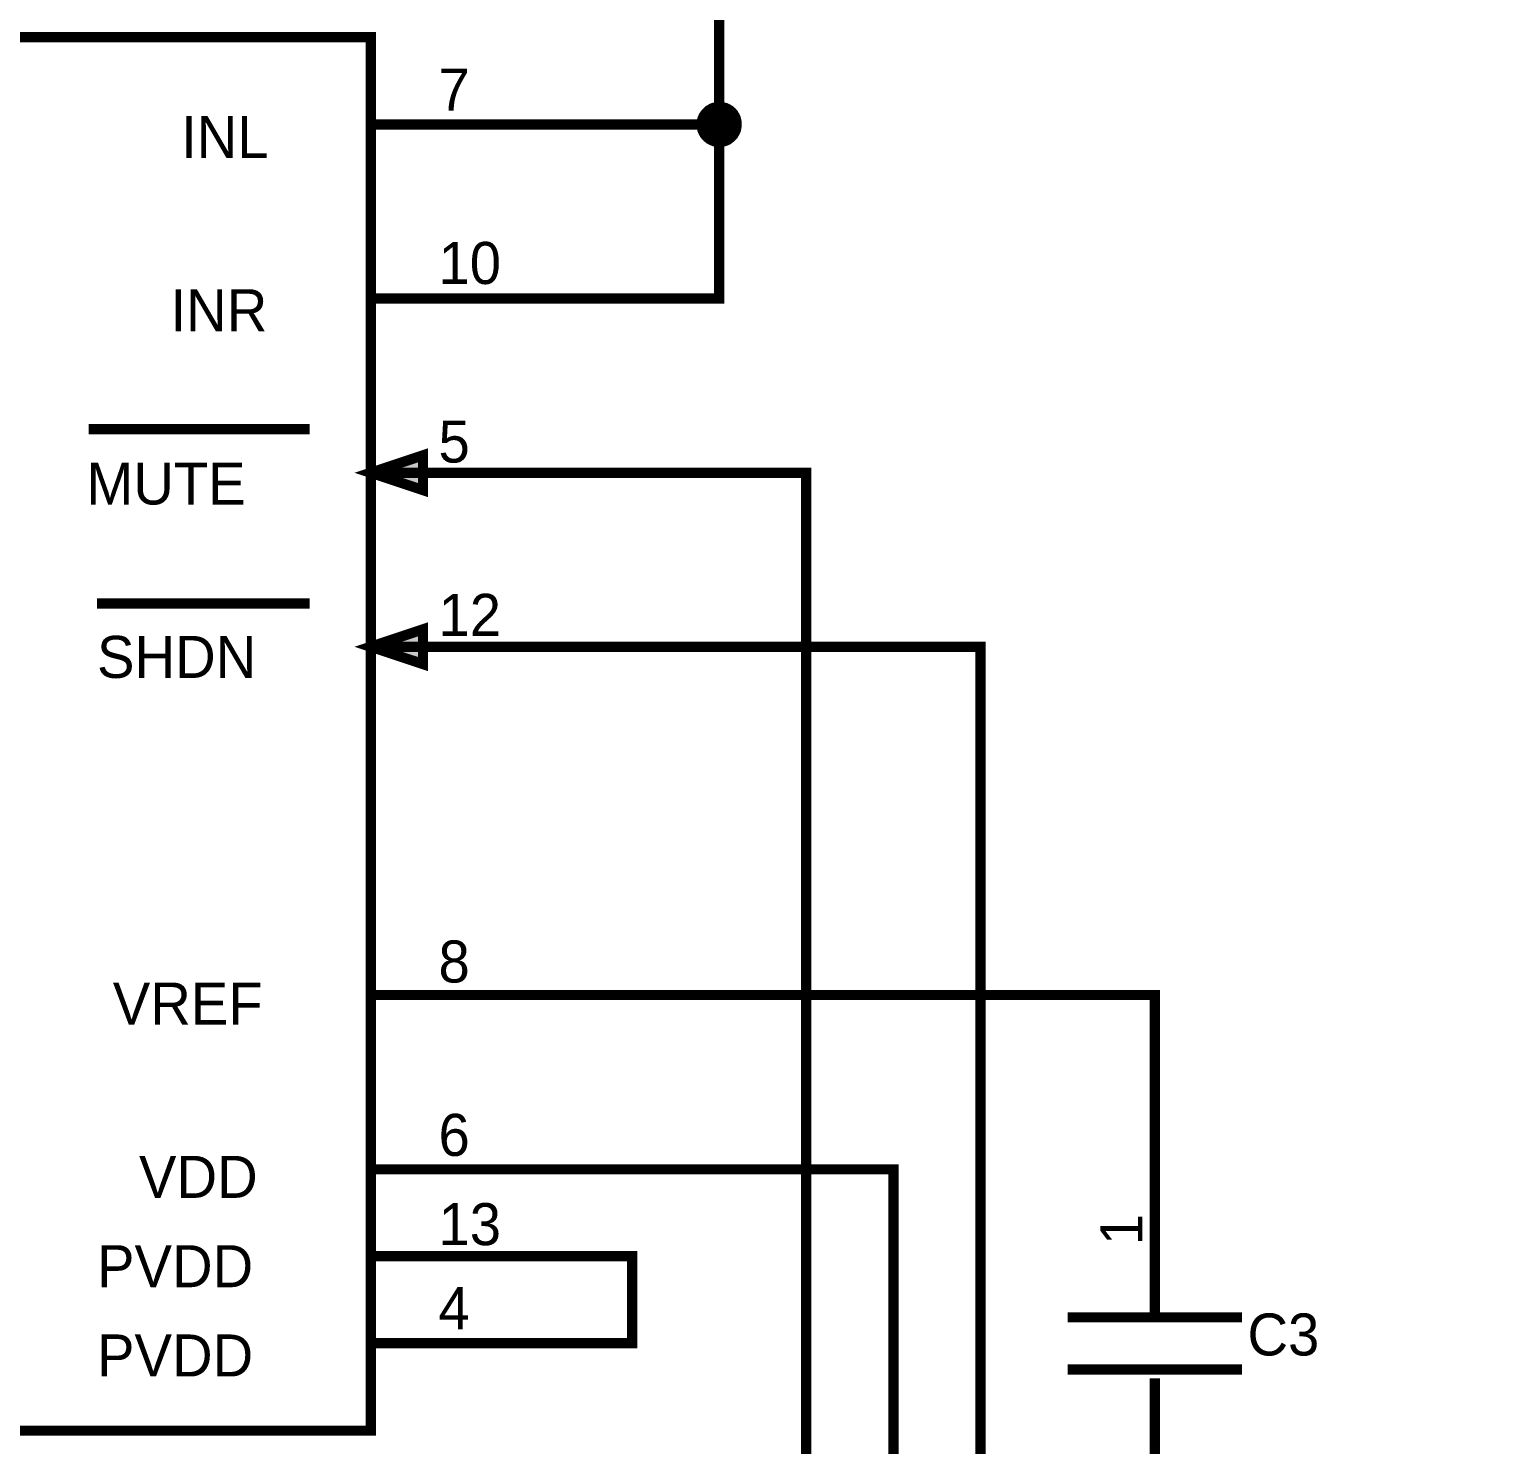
# Model space of a CAD drawing. Header units: millimetres. Extents: x 0 to 11.5, y 0 to 7.6.
# Drawn here: x 5.808 to 7.506, y 4.084 to 5.709 of the extents above; entities that cross this region are included whole.
import ezdxf

# ---------------------------------------------------------------- set-up
doc = ezdxf.new("R2010")
doc.units = ezdxf.units.MM
doc.header["$MEASUREMENT"] = 0
doc.layers.add('Sheet', color=255, linetype='Continuous')

msp = doc.modelspace()

# ---------------------------------------------------------------- linework, layer by layer
at = {"layer": 'Sheet'}
for points, const_width in [([(6.4002, 5.3999), (6.5999, 5.3999), (6.5999, 5.5997), (6.5999, 6.2998), (4.2006, 6.2998)], 0.0118), ([(6.5799, 5.5997), (6.5799, 5.6009), (6.5799, 5.602), (6.5803, 5.6027), (6.5803, 5.6039), (6.5807, 5.6046), (6.5807, 5.6058), (6.5811, 5.6069), (6.5814, 5.6076), (6.5818, 5.6084), (6.5822, 5.6095), (6.583, 5.6103), (6.5833, 5.611), (6.5841, 5.6118), (6.5845, 5.6125), (6.5852, 5.6133), (6.586, 5.614), (6.5863, 5.6144), (6.5871, 5.6152), (6.5879, 5.6159), (6.5886, 5.6163), (6.5897, 5.6167), (6.5905, 5.6174), (6.5912, 5.6178), (6.592, 5.6182), (6.5931, 5.6186), (6.5939, 5.6189), (6.595, 5.6189), (6.5958, 5.6193), (6.5969, 5.6193), (6.598, 5.6197), (6.5988, 5.6197), (6.5999, 5.6197)], 0.0118), ([(6.5799, 5.5997), (6.5799, 5.6009), (6.5799, 5.602), (6.5803, 5.6027), (6.5803, 5.6039), (6.5807, 5.6046), (6.5807, 5.6058), (6.5811, 5.6069), (6.5814, 5.6076), (6.5818, 5.6084), (6.5822, 5.6095), (6.583, 5.6103), (6.5833, 5.611), (6.5841, 5.6118), (6.5845, 5.6125), (6.5852, 5.6133), (6.586, 5.614), (6.5863, 5.6144), (6.5871, 5.6152), (6.5879, 5.6159), (6.5886, 5.6163), (6.5897, 5.6167), (6.5905, 5.6174), (6.5912, 5.6178), (6.592, 5.6182), (6.5931, 5.6186), (6.5939, 5.6189), (6.595, 5.6189), (6.5958, 5.6193), (6.5969, 5.6193), (6.598, 5.6197), (6.5988, 5.6197), (6.5999, 5.6197)], 0.0118), ([(6.5799, 5.5997), (6.5799, 5.6009), (6.5799, 5.602), (6.5803, 5.6027), (6.5803, 5.6039), (6.5807, 5.6046), (6.5807, 5.6058), (6.5811, 5.6069), (6.5814, 5.6076), (6.5818, 5.6084), (6.5822, 5.6095), (6.583, 5.6103), (6.5833, 5.611), (6.5841, 5.6118), (6.5845, 5.6125), (6.5852, 5.6133), (6.586, 5.614), (6.5863, 5.6144), (6.5871, 5.6152), (6.5879, 5.6159), (6.5886, 5.6163), (6.5897, 5.6167), (6.5905, 5.6174), (6.5912, 5.6178), (6.592, 5.6182), (6.5931, 5.6186), (6.5939, 5.6189), (6.595, 5.6189), (6.5958, 5.6193), (6.5969, 5.6193), (6.598, 5.6197), (6.5988, 5.6197), (6.5999, 5.6197)], 0.0118), ([(6.5799, 5.5997), (6.5799, 5.6009), (6.5799, 5.602), (6.5803, 5.6027), (6.5803, 5.6039), (6.5807, 5.6046), (6.5807, 5.6058), (6.5811, 5.6069), (6.5814, 5.6076), (6.5818, 5.6084), (6.5822, 5.6095), (6.583, 5.6103), (6.5833, 5.611), (6.5841, 5.6118), (6.5845, 5.6125), (6.5852, 5.6133), (6.586, 5.614), (6.5863, 5.6144), (6.5871, 5.6152), (6.5879, 5.6159), (6.5886, 5.6163), (6.5897, 5.6167), (6.5905, 5.6174), (6.5912, 5.6178), (6.592, 5.6182), (6.5931, 5.6186), (6.5939, 5.6189), (6.595, 5.6189), (6.5958, 5.6193), (6.5969, 5.6193), (6.598, 5.6197), (6.5988, 5.6197), (6.5999, 5.6197)], 0.0118), ([(6.5799, 5.5997), (6.5799, 5.6009), (6.5799, 5.602), (6.5803, 5.6027), (6.5803, 5.6039), (6.5807, 5.6046), (6.5807, 5.6058), (6.5811, 5.6069), (6.5814, 5.6076), (6.5818, 5.6084), (6.5822, 5.6095), (6.583, 5.6103), (6.5833, 5.611), (6.5841, 5.6118), (6.5845, 5.6125), (6.5852, 5.6133), (6.586, 5.614), (6.5863, 5.6144), (6.5871, 5.6152), (6.5879, 5.6159), (6.5886, 5.6163), (6.5897, 5.6167), (6.5905, 5.6174), (6.5912, 5.6178), (6.592, 5.6182), (6.5931, 5.6186), (6.5939, 5.6189), (6.595, 5.6189), (6.5958, 5.6193), (6.5969, 5.6193), (6.598, 5.6197), (6.5988, 5.6197), (6.5999, 5.6197)], 0.0039), ([(6.5799, 5.5997), (6.5799, 5.6009), (6.5799, 5.602), (6.5803, 5.6027), (6.5803, 5.6039), (6.5807, 5.6046), (6.5807, 5.6058), (6.5811, 5.6069), (6.5814, 5.6076), (6.5818, 5.6084), (6.5822, 5.6095), (6.583, 5.6103), (6.5833, 5.611), (6.5841, 5.6118), (6.5845, 5.6125), (6.5852, 5.6133), (6.586, 5.614), (6.5863, 5.6144), (6.5871, 5.6152), (6.5879, 5.6159), (6.5886, 5.6163), (6.5897, 5.6167), (6.5905, 5.6174), (6.5912, 5.6178), (6.592, 5.6182), (6.5931, 5.6186), (6.5939, 5.6189), (6.595, 5.6189), (6.5958, 5.6193), (6.5969, 5.6193), (6.598, 5.6197), (6.5988, 5.6197), (6.5999, 5.6197)], 0.0039), ([(6.5799, 5.5997), (6.5799, 5.6009), (6.5799, 5.602), (6.5803, 5.6027), (6.5803, 5.6039), (6.5807, 5.6046), (6.5807, 5.6058), (6.5811, 5.6069), (6.5814, 5.6076), (6.5818, 5.6084), (6.5822, 5.6095), (6.583, 5.6103), (6.5833, 5.611), (6.5841, 5.6118), (6.5845, 5.6125), (6.5852, 5.6133), (6.586, 5.614), (6.5863, 5.6144), (6.5871, 5.6152), (6.5879, 5.6159), (6.5886, 5.6163), (6.5897, 5.6167), (6.5905, 5.6174), (6.5912, 5.6178), (6.592, 5.6182), (6.5931, 5.6186), (6.5939, 5.6189), (6.595, 5.6189), (6.5958, 5.6193), (6.5969, 5.6193), (6.598, 5.6197), (6.5988, 5.6197), (6.5999, 5.6197)], 0.0039), ([(6.5799, 5.5997), (6.5799, 5.6009), (6.5799, 5.602), (6.5803, 5.6027), (6.5803, 5.6039), (6.5807, 5.6046), (6.5807, 5.6058), (6.5811, 5.6069), (6.5814, 5.6076), (6.5818, 5.6084), (6.5822, 5.6095), (6.583, 5.6103), (6.5833, 5.611), (6.5841, 5.6118), (6.5845, 5.6125), (6.5852, 5.6133), (6.586, 5.614), (6.5863, 5.6144), (6.5871, 5.6152), (6.5879, 5.6159), (6.5886, 5.6163), (6.5897, 5.6167), (6.5905, 5.6174), (6.5912, 5.6178), (6.592, 5.6182), (6.5931, 5.6186), (6.5939, 5.6189), (6.595, 5.6189), (6.5958, 5.6193), (6.5969, 5.6193), (6.598, 5.6197), (6.5988, 5.6197), (6.5999, 5.6197)], 0.0039), ([(6.5999, 5.6197), (6.5999, 5.6197)], 0.0118), ([(6.5999, 5.6197), (6.601, 5.6197), (6.6022, 5.6197), (6.6029, 5.6193), (6.6041, 5.6193), (6.6048, 5.6189), (6.6059, 5.6189), (6.6071, 5.6186), (6.6078, 5.6182), (6.6086, 5.6178), (6.6097, 5.6174), (6.6105, 5.6167), (6.6112, 5.6163), (6.612, 5.6159), (6.6127, 5.6152), (6.6135, 5.6144), (6.6142, 5.614), (6.6146, 5.6133), (6.6154, 5.6125), (6.6161, 5.6118), (6.6165, 5.611), (6.6169, 5.6103), (6.6176, 5.6095), (6.618, 5.6084), (6.6184, 5.6076), (6.6188, 5.6069), (6.6191, 5.6058), (6.6191, 5.6046), (6.6195, 5.6039), (6.6195, 5.6027), (6.6199, 5.602), (6.6199, 5.6009), (6.6199, 5.5997)], 0.0118), ([(6.5999, 5.6197), (6.5999, 5.6197)], 0.0118), ([(6.5999, 5.6197), (6.601, 5.6197), (6.6022, 5.6197), (6.6029, 5.6193), (6.6041, 5.6193), (6.6048, 5.6189), (6.6059, 5.6189), (6.6071, 5.6186), (6.6078, 5.6182), (6.6086, 5.6178), (6.6097, 5.6174), (6.6105, 5.6167), (6.6112, 5.6163), (6.612, 5.6159), (6.6127, 5.6152), (6.6135, 5.6144), (6.6142, 5.614), (6.6146, 5.6133), (6.6154, 5.6125), (6.6161, 5.6118), (6.6165, 5.611), (6.6169, 5.6103), (6.6176, 5.6095), (6.618, 5.6084), (6.6184, 5.6076), (6.6188, 5.6069), (6.6191, 5.6058), (6.6191, 5.6046), (6.6195, 5.6039), (6.6195, 5.6027), (6.6199, 5.602), (6.6199, 5.6009), (6.6199, 5.5997)], 0.0118), ([(6.5999, 5.6197), (6.5999, 5.6197)], 0.0118), ([(6.5999, 5.6197), (6.601, 5.6197), (6.6022, 5.6197), (6.6029, 5.6193), (6.6041, 5.6193), (6.6048, 5.6189), (6.6059, 5.6189), (6.6071, 5.6186), (6.6078, 5.6182), (6.6086, 5.6178), (6.6097, 5.6174), (6.6105, 5.6167), (6.6112, 5.6163), (6.612, 5.6159), (6.6127, 5.6152), (6.6135, 5.6144), (6.6142, 5.614), (6.6146, 5.6133), (6.6154, 5.6125), (6.6161, 5.6118), (6.6165, 5.611), (6.6169, 5.6103), (6.6176, 5.6095), (6.618, 5.6084), (6.6184, 5.6076), (6.6188, 5.6069), (6.6191, 5.6058), (6.6191, 5.6046), (6.6195, 5.6039), (6.6195, 5.6027), (6.6199, 5.602), (6.6199, 5.6009), (6.6199, 5.5997)], 0.0118), ([(6.5999, 5.6197), (6.5999, 5.6197)], 0.0118), ([(6.5999, 5.6197), (6.601, 5.6197), (6.6022, 5.6197), (6.6029, 5.6193), (6.6041, 5.6193), (6.6048, 5.6189), (6.6059, 5.6189), (6.6071, 5.6186), (6.6078, 5.6182), (6.6086, 5.6178), (6.6097, 5.6174), (6.6105, 5.6167), (6.6112, 5.6163), (6.612, 5.6159), (6.6127, 5.6152), (6.6135, 5.6144), (6.6142, 5.614), (6.6146, 5.6133), (6.6154, 5.6125), (6.6161, 5.6118), (6.6165, 5.611), (6.6169, 5.6103), (6.6176, 5.6095), (6.618, 5.6084), (6.6184, 5.6076), (6.6188, 5.6069), (6.6191, 5.6058), (6.6191, 5.6046), (6.6195, 5.6039), (6.6195, 5.6027), (6.6199, 5.602), (6.6199, 5.6009), (6.6199, 5.5997)], 0.0118), ([(6.5999, 5.6197), (6.5999, 5.6197)], 0.0039), ([(6.5999, 5.6197), (6.601, 5.6197), (6.6022, 5.6197), (6.6029, 5.6193), (6.6041, 5.6193), (6.6048, 5.6189), (6.6059, 5.6189), (6.6071, 5.6186), (6.6078, 5.6182), (6.6086, 5.6178), (6.6097, 5.6174), (6.6105, 5.6167), (6.6112, 5.6163), (6.612, 5.6159), (6.6127, 5.6152), (6.6135, 5.6144), (6.6142, 5.614), (6.6146, 5.6133), (6.6154, 5.6125), (6.6161, 5.6118), (6.6165, 5.611), (6.6169, 5.6103), (6.6176, 5.6095), (6.618, 5.6084), (6.6184, 5.6076), (6.6188, 5.6069), (6.6191, 5.6058), (6.6191, 5.6046), (6.6195, 5.6039), (6.6195, 5.6027), (6.6199, 5.602), (6.6199, 5.6009), (6.6199, 5.5997)], 0.0039), ([(6.5999, 5.6197), (6.5999, 5.6197)], 0.0039), ([(6.5999, 5.6197), (6.601, 5.6197), (6.6022, 5.6197), (6.6029, 5.6193), (6.6041, 5.6193), (6.6048, 5.6189), (6.6059, 5.6189), (6.6071, 5.6186), (6.6078, 5.6182), (6.6086, 5.6178), (6.6097, 5.6174), (6.6105, 5.6167), (6.6112, 5.6163), (6.612, 5.6159), (6.6127, 5.6152), (6.6135, 5.6144), (6.6142, 5.614), (6.6146, 5.6133), (6.6154, 5.6125), (6.6161, 5.6118), (6.6165, 5.611), (6.6169, 5.6103), (6.6176, 5.6095), (6.618, 5.6084), (6.6184, 5.6076), (6.6188, 5.6069), (6.6191, 5.6058), (6.6191, 5.6046), (6.6195, 5.6039), (6.6195, 5.6027), (6.6199, 5.602), (6.6199, 5.6009), (6.6199, 5.5997)], 0.0039), ([(6.5999, 5.6197), (6.5999, 5.6197)], 0.0039), ([(6.5999, 5.6197), (6.601, 5.6197), (6.6022, 5.6197), (6.6029, 5.6193), (6.6041, 5.6193), (6.6048, 5.6189), (6.6059, 5.6189), (6.6071, 5.6186), (6.6078, 5.6182), (6.6086, 5.6178), (6.6097, 5.6174), (6.6105, 5.6167), (6.6112, 5.6163), (6.612, 5.6159), (6.6127, 5.6152), (6.6135, 5.6144), (6.6142, 5.614), (6.6146, 5.6133), (6.6154, 5.6125), (6.6161, 5.6118), (6.6165, 5.611), (6.6169, 5.6103), (6.6176, 5.6095), (6.618, 5.6084), (6.6184, 5.6076), (6.6188, 5.6069), (6.6191, 5.6058), (6.6191, 5.6046), (6.6195, 5.6039), (6.6195, 5.6027), (6.6199, 5.602), (6.6199, 5.6009), (6.6199, 5.5997)], 0.0039), ([(6.5999, 5.6197), (6.5999, 5.6197)], 0.0039), ([(6.5999, 5.6197), (6.601, 5.6197), (6.6022, 5.6197), (6.6029, 5.6193), (6.6041, 5.6193), (6.6048, 5.6189), (6.6059, 5.6189), (6.6071, 5.6186), (6.6078, 5.6182), (6.6086, 5.6178), (6.6097, 5.6174), (6.6105, 5.6167), (6.6112, 5.6163), (6.612, 5.6159), (6.6127, 5.6152), (6.6135, 5.6144), (6.6142, 5.614), (6.6146, 5.6133), (6.6154, 5.6125), (6.6161, 5.6118), (6.6165, 5.611), (6.6169, 5.6103), (6.6176, 5.6095), (6.618, 5.6084), (6.6184, 5.6076), (6.6188, 5.6069), (6.6191, 5.6058), (6.6191, 5.6046), (6.6195, 5.6039), (6.6195, 5.6027), (6.6199, 5.602), (6.6199, 5.6009), (6.6199, 5.5997)], 0.0039), ([(6.2, 5.5997), (6.4002, 5.5997)], 0.0118), ([(6.4002, 5.5997), (6.5999, 5.5997)], 0.0118), ([(6.5999, 5.5797), (6.5988, 5.5797), (6.598, 5.5797), (6.5969, 5.5801), (6.5958, 5.5801), (6.595, 5.5805), (6.5939, 5.5805), (6.5931, 5.5809), (6.592, 5.5812), (6.5912, 5.5816), (6.5905, 5.582), (6.5897, 5.5828), (6.5886, 5.5831), (6.5879, 5.5839), (6.5871, 5.5843), (6.5863, 5.585), (6.586, 5.5858), (6.5852, 5.5862), (6.5845, 5.5869), (6.5841, 5.5877), (6.5833, 5.5884), (6.583, 5.5895), (6.5822, 5.5903), (6.5818, 5.5911), (6.5814, 5.5918), (6.5811, 5.5929), (6.5807, 5.5937), (6.5807, 5.5948), (6.5803, 5.5956), (6.5803, 5.5967), (6.5799, 5.5978), (6.5799, 5.5986), (6.5799, 5.5997)], 0.0118), ([(6.5799, 5.5997), (6.5799, 5.5997)], 0.0118), ([(6.5999, 5.5797), (6.5988, 5.5797), (6.598, 5.5797), (6.5969, 5.5801), (6.5958, 5.5801), (6.595, 5.5805), (6.5939, 5.5805), (6.5931, 5.5809), (6.592, 5.5812), (6.5912, 5.5816), (6.5905, 5.582), (6.5897, 5.5828), (6.5886, 5.5831), (6.5879, 5.5839), (6.5871, 5.5843), (6.5863, 5.585), (6.586, 5.5858), (6.5852, 5.5862), (6.5845, 5.5869), (6.5841, 5.5877), (6.5833, 5.5884), (6.583, 5.5895), (6.5822, 5.5903), (6.5818, 5.5911), (6.5814, 5.5918), (6.5811, 5.5929), (6.5807, 5.5937), (6.5807, 5.5948), (6.5803, 5.5956), (6.5803, 5.5967), (6.5799, 5.5978), (6.5799, 5.5986), (6.5799, 5.5997)], 0.0118), ([(6.5799, 5.5997), (6.5799, 5.5997)], 0.0118), ([(6.5999, 5.5797), (6.5988, 5.5797), (6.598, 5.5797), (6.5969, 5.5801), (6.5958, 5.5801), (6.595, 5.5805), (6.5939, 5.5805), (6.5931, 5.5809), (6.592, 5.5812), (6.5912, 5.5816), (6.5905, 5.582), (6.5897, 5.5828), (6.5886, 5.5831), (6.5879, 5.5839), (6.5871, 5.5843), (6.5863, 5.585), (6.586, 5.5858), (6.5852, 5.5862), (6.5845, 5.5869), (6.5841, 5.5877), (6.5833, 5.5884), (6.583, 5.5895), (6.5822, 5.5903), (6.5818, 5.5911), (6.5814, 5.5918), (6.5811, 5.5929), (6.5807, 5.5937), (6.5807, 5.5948), (6.5803, 5.5956), (6.5803, 5.5967), (6.5799, 5.5978), (6.5799, 5.5986), (6.5799, 5.5997)], 0.0118), ([(6.5799, 5.5997), (6.5799, 5.5997)], 0.0118), ([(6.5999, 5.5797), (6.5988, 5.5797), (6.598, 5.5797), (6.5969, 5.5801), (6.5958, 5.5801), (6.595, 5.5805), (6.5939, 5.5805), (6.5931, 5.5809), (6.592, 5.5812), (6.5912, 5.5816), (6.5905, 5.582), (6.5897, 5.5828), (6.5886, 5.5831), (6.5879, 5.5839), (6.5871, 5.5843), (6.5863, 5.585), (6.586, 5.5858), (6.5852, 5.5862), (6.5845, 5.5869), (6.5841, 5.5877), (6.5833, 5.5884), (6.583, 5.5895), (6.5822, 5.5903), (6.5818, 5.5911), (6.5814, 5.5918), (6.5811, 5.5929), (6.5807, 5.5937), (6.5807, 5.5948), (6.5803, 5.5956), (6.5803, 5.5967), (6.5799, 5.5978), (6.5799, 5.5986), (6.5799, 5.5997)], 0.0118), ([(6.5799, 5.5997), (6.5799, 5.5997)], 0.0118), ([(6.6199, 5.5997), (6.6199, 5.5986), (6.6199, 5.5978), (6.6195, 5.5967), (6.6195, 5.5956), (6.6191, 5.5948), (6.6191, 5.5937), (6.6188, 5.5929), (6.6184, 5.5918), (6.618, 5.5911), (6.6176, 5.5903), (6.6169, 5.5895), (6.6165, 5.5884), (6.6161, 5.5877), (6.6154, 5.5869), (6.6146, 5.5862), (6.6142, 5.5858), (6.6135, 5.585), (6.6127, 5.5843), (6.612, 5.5839), (6.6112, 5.5831), (6.6105, 5.5828), (6.6097, 5.582), (6.6086, 5.5816), (6.6078, 5.5812), (6.6071, 5.5809), (6.6059, 5.5805), (6.6048, 5.5805), (6.6041, 5.5801), (6.6029, 5.5801), (6.6022, 5.5797), (6.601, 5.5797), (6.5999, 5.5797)], 0.0118), ([(6.6199, 5.5997), (6.6199, 5.5986), (6.6199, 5.5978), (6.6195, 5.5967), (6.6195, 5.5956), (6.6191, 5.5948), (6.6191, 5.5937), (6.6188, 5.5929), (6.6184, 5.5918), (6.618, 5.5911), (6.6176, 5.5903), (6.6169, 5.5895), (6.6165, 5.5884), (6.6161, 5.5877), (6.6154, 5.5869), (6.6146, 5.5862), (6.6142, 5.5858), (6.6135, 5.585), (6.6127, 5.5843), (6.612, 5.5839), (6.6112, 5.5831), (6.6105, 5.5828), (6.6097, 5.582), (6.6086, 5.5816), (6.6078, 5.5812), (6.6071, 5.5809), (6.6059, 5.5805), (6.6048, 5.5805), (6.6041, 5.5801), (6.6029, 5.5801), (6.6022, 5.5797), (6.601, 5.5797), (6.5999, 5.5797)], 0.0118), ([(6.6199, 5.5997), (6.6199, 5.5986), (6.6199, 5.5978), (6.6195, 5.5967), (6.6195, 5.5956), (6.6191, 5.5948), (6.6191, 5.5937), (6.6188, 5.5929), (6.6184, 5.5918), (6.618, 5.5911), (6.6176, 5.5903), (6.6169, 5.5895), (6.6165, 5.5884), (6.6161, 5.5877), (6.6154, 5.5869), (6.6146, 5.5862), (6.6142, 5.5858), (6.6135, 5.585), (6.6127, 5.5843), (6.612, 5.5839), (6.6112, 5.5831), (6.6105, 5.5828), (6.6097, 5.582), (6.6086, 5.5816), (6.6078, 5.5812), (6.6071, 5.5809), (6.6059, 5.5805), (6.6048, 5.5805), (6.6041, 5.5801), (6.6029, 5.5801), (6.6022, 5.5797), (6.601, 5.5797), (6.5999, 5.5797)], 0.0118), ([(6.6199, 5.5997), (6.6199, 5.5986), (6.6199, 5.5978), (6.6195, 5.5967), (6.6195, 5.5956), (6.6191, 5.5948), (6.6191, 5.5937), (6.6188, 5.5929), (6.6184, 5.5918), (6.618, 5.5911), (6.6176, 5.5903), (6.6169, 5.5895), (6.6165, 5.5884), (6.6161, 5.5877), (6.6154, 5.5869), (6.6146, 5.5862), (6.6142, 5.5858), (6.6135, 5.585), (6.6127, 5.5843), (6.612, 5.5839), (6.6112, 5.5831), (6.6105, 5.5828), (6.6097, 5.582), (6.6086, 5.5816), (6.6078, 5.5812), (6.6071, 5.5809), (6.6059, 5.5805), (6.6048, 5.5805), (6.6041, 5.5801), (6.6029, 5.5801), (6.6022, 5.5797), (6.601, 5.5797), (6.5999, 5.5797)], 0.0118), ([(6.6199, 5.5997), (6.6199, 5.5997), (6.6199, 5.5997), (6.6199, 5.5997), (6.6199, 5.5997), (6.6199, 5.5997), (6.6199, 5.5997), (6.6199, 5.5997), (6.6199, 5.5997), (6.6199, 5.5997), (6.6199, 5.5997), (6.6199, 5.5997), (6.6199, 5.5997), (6.6199, 5.5997), (6.6199, 5.5997), (6.6199, 5.5997), (6.6199, 5.5997), (6.6199, 5.5997), (6.6199, 5.5997), (6.6199, 5.5997), (6.6199, 5.5997), (6.6199, 5.5997), (6.6199, 5.5997), (6.6199, 5.5997), (6.6199, 5.5997), (6.6199, 5.5997), (6.6199, 5.5997), (6.6199, 5.5997), (6.6199, 5.5997), (6.6199, 5.5997), (6.6199, 5.5997), (6.6199, 5.5997), (6.6199, 5.5997)], 0.0118), ([(6.6199, 5.5997), (6.6199, 5.5997)], 0.0118), ([(6.6199, 5.5997), (6.6199, 5.5997), (6.6199, 5.5997), (6.6199, 5.5997), (6.6199, 5.5997), (6.6199, 5.5997), (6.6199, 5.5997), (6.6199, 5.5997), (6.6199, 5.5997), (6.6199, 5.5997), (6.6199, 5.5997), (6.6199, 5.5997), (6.6199, 5.5997), (6.6199, 5.5997), (6.6199, 5.5997), (6.6199, 5.5997), (6.6199, 5.5997), (6.6199, 5.5997), (6.6199, 5.5997), (6.6199, 5.5997), (6.6199, 5.5997), (6.6199, 5.5997), (6.6199, 5.5997), (6.6199, 5.5997), (6.6199, 5.5997), (6.6199, 5.5997), (6.6199, 5.5997), (6.6199, 5.5997), (6.6199, 5.5997), (6.6199, 5.5997), (6.6199, 5.5997), (6.6199, 5.5997), (6.6199, 5.5997)], 0.0118), ([(6.6199, 5.5997), (6.6199, 5.5997)], 0.0118), ([(6.6199, 5.5997), (6.6199, 5.5997), (6.6199, 5.5997), (6.6199, 5.5997), (6.6199, 5.5997), (6.6199, 5.5997), (6.6199, 5.5997), (6.6199, 5.5997), (6.6199, 5.5997), (6.6199, 5.5997), (6.6199, 5.5997), (6.6199, 5.5997), (6.6199, 5.5997), (6.6199, 5.5997), (6.6199, 5.5997), (6.6199, 5.5997), (6.6199, 5.5997), (6.6199, 5.5997), (6.6199, 5.5997), (6.6199, 5.5997), (6.6199, 5.5997), (6.6199, 5.5997), (6.6199, 5.5997), (6.6199, 5.5997), (6.6199, 5.5997), (6.6199, 5.5997), (6.6199, 5.5997), (6.6199, 5.5997), (6.6199, 5.5997), (6.6199, 5.5997), (6.6199, 5.5997), (6.6199, 5.5997), (6.6199, 5.5997)], 0.0118), ([(6.6199, 5.5997), (6.6199, 5.5997)], 0.0118), ([(6.6199, 5.5997), (6.6199, 5.5997), (6.6199, 5.5997), (6.6199, 5.5997), (6.6199, 5.5997), (6.6199, 5.5997), (6.6199, 5.5997), (6.6199, 5.5997), (6.6199, 5.5997), (6.6199, 5.5997), (6.6199, 5.5997), (6.6199, 5.5997), (6.6199, 5.5997), (6.6199, 5.5997), (6.6199, 5.5997), (6.6199, 5.5997), (6.6199, 5.5997), (6.6199, 5.5997), (6.6199, 5.5997), (6.6199, 5.5997), (6.6199, 5.5997), (6.6199, 5.5997), (6.6199, 5.5997), (6.6199, 5.5997), (6.6199, 5.5997), (6.6199, 5.5997), (6.6199, 5.5997), (6.6199, 5.5997), (6.6199, 5.5997), (6.6199, 5.5997), (6.6199, 5.5997), (6.6199, 5.5997), (6.6199, 5.5997)], 0.0118), ([(6.6199, 5.5997), (6.6199, 5.5997)], 0.0118), ([(6.5999, 5.5797), (6.5988, 5.5797), (6.598, 5.5797), (6.5969, 5.5801), (6.5958, 5.5801), (6.595, 5.5805), (6.5939, 5.5805), (6.5931, 5.5809), (6.592, 5.5812), (6.5912, 5.5816), (6.5905, 5.582), (6.5897, 5.5828), (6.5886, 5.5831), (6.5879, 5.5839), (6.5871, 5.5843), (6.5863, 5.585), (6.586, 5.5858), (6.5852, 5.5862), (6.5845, 5.5869), (6.5841, 5.5877), (6.5833, 5.5884), (6.583, 5.5895), (6.5822, 5.5903), (6.5818, 5.5911), (6.5814, 5.5918), (6.5811, 5.5929), (6.5807, 5.5937), (6.5807, 5.5948), (6.5803, 5.5956), (6.5803, 5.5967), (6.5799, 5.5978), (6.5799, 5.5986), (6.5799, 5.5997)], 0.0039), ([(6.5799, 5.5997), (6.5799, 5.5997)], 0.0039), ([(6.5999, 5.5797), (6.5988, 5.5797), (6.598, 5.5797), (6.5969, 5.5801), (6.5958, 5.5801), (6.595, 5.5805), (6.5939, 5.5805), (6.5931, 5.5809), (6.592, 5.5812), (6.5912, 5.5816), (6.5905, 5.582), (6.5897, 5.5828), (6.5886, 5.5831), (6.5879, 5.5839), (6.5871, 5.5843), (6.5863, 5.585), (6.586, 5.5858), (6.5852, 5.5862), (6.5845, 5.5869), (6.5841, 5.5877), (6.5833, 5.5884), (6.583, 5.5895), (6.5822, 5.5903), (6.5818, 5.5911), (6.5814, 5.5918), (6.5811, 5.5929), (6.5807, 5.5937), (6.5807, 5.5948), (6.5803, 5.5956), (6.5803, 5.5967), (6.5799, 5.5978), (6.5799, 5.5986), (6.5799, 5.5997)], 0.0039), ([(6.5799, 5.5997), (6.5799, 5.5997)], 0.0039), ([(6.5999, 5.5797), (6.5988, 5.5797), (6.598, 5.5797), (6.5969, 5.5801), (6.5958, 5.5801), (6.595, 5.5805), (6.5939, 5.5805), (6.5931, 5.5809), (6.592, 5.5812), (6.5912, 5.5816), (6.5905, 5.582), (6.5897, 5.5828), (6.5886, 5.5831), (6.5879, 5.5839), (6.5871, 5.5843), (6.5863, 5.585), (6.586, 5.5858), (6.5852, 5.5862), (6.5845, 5.5869), (6.5841, 5.5877), (6.5833, 5.5884), (6.583, 5.5895), (6.5822, 5.5903), (6.5818, 5.5911), (6.5814, 5.5918), (6.5811, 5.5929), (6.5807, 5.5937), (6.5807, 5.5948), (6.5803, 5.5956), (6.5803, 5.5967), (6.5799, 5.5978), (6.5799, 5.5986), (6.5799, 5.5997)], 0.0039), ([(6.5799, 5.5997), (6.5799, 5.5997)], 0.0039), ([(6.5999, 5.5797), (6.5988, 5.5797), (6.598, 5.5797), (6.5969, 5.5801), (6.5958, 5.5801), (6.595, 5.5805), (6.5939, 5.5805), (6.5931, 5.5809), (6.592, 5.5812), (6.5912, 5.5816), (6.5905, 5.582), (6.5897, 5.5828), (6.5886, 5.5831), (6.5879, 5.5839), (6.5871, 5.5843), (6.5863, 5.585), (6.586, 5.5858), (6.5852, 5.5862), (6.5845, 5.5869), (6.5841, 5.5877), (6.5833, 5.5884), (6.583, 5.5895), (6.5822, 5.5903), (6.5818, 5.5911), (6.5814, 5.5918), (6.5811, 5.5929), (6.5807, 5.5937), (6.5807, 5.5948), (6.5803, 5.5956), (6.5803, 5.5967), (6.5799, 5.5978), (6.5799, 5.5986), (6.5799, 5.5997)], 0.0039), ([(6.5799, 5.5997), (6.5799, 5.5997)], 0.0039), ([(6.6199, 5.5997), (6.6199, 5.5986), (6.6199, 5.5978), (6.6195, 5.5967), (6.6195, 5.5956), (6.6191, 5.5948), (6.6191, 5.5937), (6.6188, 5.5929), (6.6184, 5.5918), (6.618, 5.5911), (6.6176, 5.5903), (6.6169, 5.5895), (6.6165, 5.5884), (6.6161, 5.5877), (6.6154, 5.5869), (6.6146, 5.5862), (6.6142, 5.5858), (6.6135, 5.585), (6.6127, 5.5843), (6.612, 5.5839), (6.6112, 5.5831), (6.6105, 5.5828), (6.6097, 5.582), (6.6086, 5.5816), (6.6078, 5.5812), (6.6071, 5.5809), (6.6059, 5.5805), (6.6048, 5.5805), (6.6041, 5.5801), (6.6029, 5.5801), (6.6022, 5.5797), (6.601, 5.5797), (6.5999, 5.5797)], 0.0039), ([(6.6199, 5.5997), (6.6199, 5.5986), (6.6199, 5.5978), (6.6195, 5.5967), (6.6195, 5.5956), (6.6191, 5.5948), (6.6191, 5.5937), (6.6188, 5.5929), (6.6184, 5.5918), (6.618, 5.5911), (6.6176, 5.5903), (6.6169, 5.5895), (6.6165, 5.5884), (6.6161, 5.5877), (6.6154, 5.5869), (6.6146, 5.5862), (6.6142, 5.5858), (6.6135, 5.585), (6.6127, 5.5843), (6.612, 5.5839), (6.6112, 5.5831), (6.6105, 5.5828), (6.6097, 5.582), (6.6086, 5.5816), (6.6078, 5.5812), (6.6071, 5.5809), (6.6059, 5.5805), (6.6048, 5.5805), (6.6041, 5.5801), (6.6029, 5.5801), (6.6022, 5.5797), (6.601, 5.5797), (6.5999, 5.5797)], 0.0039), ([(6.6199, 5.5997), (6.6199, 5.5986), (6.6199, 5.5978), (6.6195, 5.5967), (6.6195, 5.5956), (6.6191, 5.5948), (6.6191, 5.5937), (6.6188, 5.5929), (6.6184, 5.5918), (6.618, 5.5911), (6.6176, 5.5903), (6.6169, 5.5895), (6.6165, 5.5884), (6.6161, 5.5877), (6.6154, 5.5869), (6.6146, 5.5862), (6.6142, 5.5858), (6.6135, 5.585), (6.6127, 5.5843), (6.612, 5.5839), (6.6112, 5.5831), (6.6105, 5.5828), (6.6097, 5.582), (6.6086, 5.5816), (6.6078, 5.5812), (6.6071, 5.5809), (6.6059, 5.5805), (6.6048, 5.5805), (6.6041, 5.5801), (6.6029, 5.5801), (6.6022, 5.5797), (6.601, 5.5797), (6.5999, 5.5797)], 0.0039), ([(6.6199, 5.5997), (6.6199, 5.5986), (6.6199, 5.5978), (6.6195, 5.5967), (6.6195, 5.5956), (6.6191, 5.5948), (6.6191, 5.5937), (6.6188, 5.5929), (6.6184, 5.5918), (6.618, 5.5911), (6.6176, 5.5903), (6.6169, 5.5895), (6.6165, 5.5884), (6.6161, 5.5877), (6.6154, 5.5869), (6.6146, 5.5862), (6.6142, 5.5858), (6.6135, 5.585), (6.6127, 5.5843), (6.612, 5.5839), (6.6112, 5.5831), (6.6105, 5.5828), (6.6097, 5.582), (6.6086, 5.5816), (6.6078, 5.5812), (6.6071, 5.5809), (6.6059, 5.5805), (6.6048, 5.5805), (6.6041, 5.5801), (6.6029, 5.5801), (6.6022, 5.5797), (6.601, 5.5797), (6.5999, 5.5797)], 0.0039), ([(6.6199, 5.5997), (6.6199, 5.5997), (6.6199, 5.5997), (6.6199, 5.5997), (6.6199, 5.5997), (6.6199, 5.5997), (6.6199, 5.5997), (6.6199, 5.5997), (6.6199, 5.5997), (6.6199, 5.5997), (6.6199, 5.5997), (6.6199, 5.5997), (6.6199, 5.5997), (6.6199, 5.5997), (6.6199, 5.5997), (6.6199, 5.5997), (6.6199, 5.5997), (6.6199, 5.5997), (6.6199, 5.5997), (6.6199, 5.5997), (6.6199, 5.5997), (6.6199, 5.5997), (6.6199, 5.5997), (6.6199, 5.5997), (6.6199, 5.5997), (6.6199, 5.5997), (6.6199, 5.5997), (6.6199, 5.5997), (6.6199, 5.5997), (6.6199, 5.5997), (6.6199, 5.5997), (6.6199, 5.5997), (6.6199, 5.5997)], 0.0039), ([(6.6199, 5.5997), (6.6199, 5.5997)], 0.0039), ([(6.6199, 5.5997), (6.6199, 5.5997), (6.6199, 5.5997), (6.6199, 5.5997), (6.6199, 5.5997), (6.6199, 5.5997), (6.6199, 5.5997), (6.6199, 5.5997), (6.6199, 5.5997), (6.6199, 5.5997), (6.6199, 5.5997), (6.6199, 5.5997), (6.6199, 5.5997), (6.6199, 5.5997), (6.6199, 5.5997), (6.6199, 5.5997), (6.6199, 5.5997), (6.6199, 5.5997), (6.6199, 5.5997), (6.6199, 5.5997), (6.6199, 5.5997), (6.6199, 5.5997), (6.6199, 5.5997), (6.6199, 5.5997), (6.6199, 5.5997), (6.6199, 5.5997), (6.6199, 5.5997), (6.6199, 5.5997), (6.6199, 5.5997), (6.6199, 5.5997), (6.6199, 5.5997), (6.6199, 5.5997), (6.6199, 5.5997)], 0.0039), ([(6.6199, 5.5997), (6.6199, 5.5997)], 0.0039), ([(6.6199, 5.5997), (6.6199, 5.5997), (6.6199, 5.5997), (6.6199, 5.5997), (6.6199, 5.5997), (6.6199, 5.5997), (6.6199, 5.5997), (6.6199, 5.5997), (6.6199, 5.5997), (6.6199, 5.5997), (6.6199, 5.5997), (6.6199, 5.5997), (6.6199, 5.5997), (6.6199, 5.5997), (6.6199, 5.5997), (6.6199, 5.5997), (6.6199, 5.5997), (6.6199, 5.5997), (6.6199, 5.5997), (6.6199, 5.5997), (6.6199, 5.5997), (6.6199, 5.5997), (6.6199, 5.5997), (6.6199, 5.5997), (6.6199, 5.5997), (6.6199, 5.5997), (6.6199, 5.5997), (6.6199, 5.5997), (6.6199, 5.5997), (6.6199, 5.5997), (6.6199, 5.5997), (6.6199, 5.5997), (6.6199, 5.5997)], 0.0039), ([(6.6199, 5.5997), (6.6199, 5.5997)], 0.0039), ([(6.6199, 5.5997), (6.6199, 5.5997), (6.6199, 5.5997), (6.6199, 5.5997), (6.6199, 5.5997), (6.6199, 5.5997), (6.6199, 5.5997), (6.6199, 5.5997), (6.6199, 5.5997), (6.6199, 5.5997), (6.6199, 5.5997), (6.6199, 5.5997), (6.6199, 5.5997), (6.6199, 5.5997), (6.6199, 5.5997), (6.6199, 5.5997), (6.6199, 5.5997), (6.6199, 5.5997), (6.6199, 5.5997), (6.6199, 5.5997), (6.6199, 5.5997), (6.6199, 5.5997), (6.6199, 5.5997), (6.6199, 5.5997), (6.6199, 5.5997), (6.6199, 5.5997), (6.6199, 5.5997), (6.6199, 5.5997), (6.6199, 5.5997), (6.6199, 5.5997), (6.6199, 5.5997), (6.6199, 5.5997), (6.6199, 5.5997)], 0.0039), ([(6.6199, 5.5997), (6.6199, 5.5997)], 0.0039), ([(6.2, 5.3999), (6.4002, 5.3999)], 0.0118), ([(5.9565, 5.2499), (5.8763, 5.2499)], 0.0118), ([(6.0217, 5.2499), (5.9565, 5.2499)], 0.0118), ([(6.0771, 5.2499), (6.0217, 5.2499)], 0.0118), ([(6.1299, 5.2499), (6.0771, 5.2499)], 0.0118), ([(6.2, 5.1997), (6.4002, 5.1997)], 0.0118), ([(6.4002, 5.1997), (6.6998, 5.1997), (6.6998, 2.7), (7.5, 2.7)], 0.0118), ([(5.9358, 5.0497), (5.8857, 5.0497)], 0.0118), ([(6.001, 5.0497), (5.9358, 5.0497)], 0.0118), ([(6.0662, 5.0497), (6.001, 5.0497)], 0.0118), ([(6.1299, 5.0497), (6.0662, 5.0497)], 0.0118), ([(6.2, 4.9999), (6.4002, 4.9999)], 0.0118), ([(6.4002, 4.9999), (6.8999, 4.9999), (6.8999, 2.7999), (7.5, 2.7999)], 0.0118), ([(6.2, 4.6), (6.4002, 4.6)], 0.0118), ([(6.4002, 4.6), (7.1001, 4.6), (7.1001, 4.2999)], 0.0118), ([(6.4002, 4.3998), (6.8, 4.3998), (6.8, 3.6997), (5.0003, 3.6997), (5.0003, 3.1998)], 0.0118), ([(6.2, 4.3998), (6.4002, 4.3998)], 0.0118), ([(6.2, 4.2999), (6.4002, 4.2999)], 0.0118), ([(6.4002, 4.2999), (6.5, 4.2999), (6.5, 4.2), (6.4002, 4.2)], 0.0118), ([(7.1001, 4.2298), (7.1001, 4.2999)], 0.0118), ([(7.1001, 4.2298), (7.1001, 4.2599)], 0.0118), ([(7.1999, 4.2298), (6.9998, 4.2298)], 0.0118), ([(6.2, 4.2), (6.4002, 4.2)], 0.0118), ([(7.1999, 4.1698), (6.9998, 4.1698)], 0.0118), ([(7.1001, 4.1596), (7.1001, 4.0997)], 0.0118), ([(7.1001, 4.1596), (7.1001, 4.1498)], 0.0118), ([(7.1001, 4.0997), (7.1001, 2.3999), (5.0003, 2.3999), (5.0003, 2.5997)], 0.0118)]:
    msp.add_lwpolyline(points, dxfattribs=dict(at, const_width=const_width))
for points, const_width in [([(5.2005, 5.7), (6.2, 5.7), (6.2, 4.0997), (5.2005, 4.0997), (5.2005, 5.7)], 0.0118), ([(5.2005, 5.7), (5.2005, 4.0997), (6.2, 4.0997), (6.2, 5.7), (5.2005, 5.7), (5.2005, 5.7)], 0.0039), ([(6.2599, 5.2197), (6.2, 5.1997), (6.2599, 5.1798), (6.2599, 5.2197)], 0.0118), ([(6.2599, 5.2197), (6.2, 5.1997), (6.2599, 5.1798), (6.2599, 5.2197)], 0.0039), ([(6.2599, 5.0199), (6.2, 4.9999), (6.2599, 4.98), (6.2599, 5.0199)], 0.0118), ([(6.2599, 5.0199), (6.2, 4.9999), (6.2599, 4.98), (6.2599, 5.0199)], 0.0039)]:
    msp.add_lwpolyline(points, close=True, dxfattribs=dict(at, const_width=const_width))
at = {"layer": 'Sheet', "const_width": 0.02}
msp.add_lwpolyline([(6.59, 5.6, 1), (6.61, 5.6, 1)], format="xyb", close=True, dxfattribs=at)
at = {"layer": 'Sheet'}
for points in [[(6.2619, 5.2227), (6.1938, 5.2), (6.2619, 5.1773)], [(6.2619, 5.0227), (6.1938, 5), (6.2619, 4.9773)]]:
    msp.add_solid(points, dxfattribs=at)

# ---------------------------------------------------------------- texts
for s, height, p in [('7', 0.0483, (6.2777, 5.6156)), ('INL', 0.04825, (5.9822, 5.5613)), ('10', 0.04825, (6.2777, 5.4165)), ('INR', 0.04825, (5.9701, 5.3622)), ('5', 0.0483, (6.2777, 5.2114)), ('MUTE', 0.04825, (5.8736, 5.1632)), ('12', 0.04825, (6.2777, 5.0124)), ('SHDN', 0.04825, (5.8857, 4.9641)), ('8', 0.0483, (6.2777, 4.6143)), ('VREF', 0.04825, (5.9038, 4.566)), ('6', 0.0483, (6.2777, 4.4152)), ('VDD', 0.04825, (5.9339, 4.367)), ('13', 0.04825, (6.2777, 4.3127)), ('PVDD', 0.04825, (5.8857, 4.2644)), ('4', 0.0483, (6.2777, 4.2162)), ('C3', 0.04825, (7.2063, 4.186)), ('PVDD', 0.04825, (5.8857, 4.1619))]:
    msp.add_text(s, height=height, dxfattribs=at).set_placement(p)
msp.add_text('1', height=0.0483, rotation=90, dxfattribs=at).set_placement((7.0857, 4.3127))

doc.saveas('drawing.dxf')
